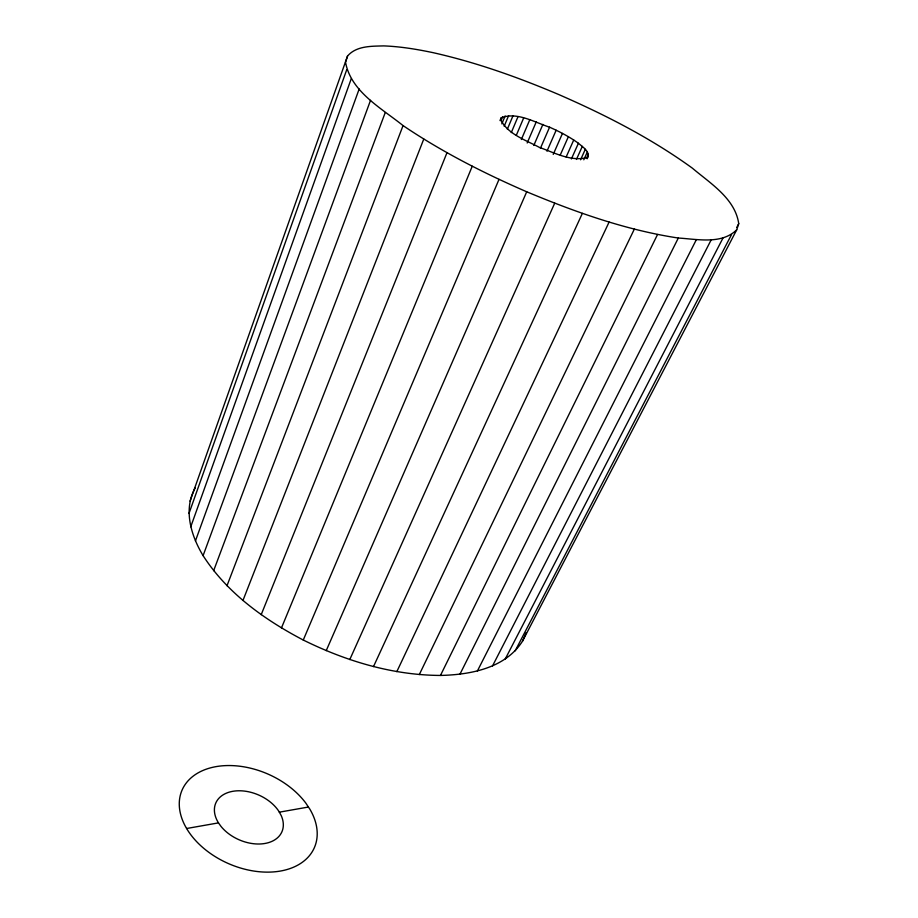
<?xml version="1.0" encoding="UTF-8"?>
<svg xmlns="http://www.w3.org/2000/svg" width="918" height="918" viewBox="0 0 918 918"><rect width="100%" height="100%" fill="white"/><g stroke="black" fill="none" stroke-linecap="round" stroke-linejoin="round"><path stroke-width="1.38" d="M587.118 158.757C591.341 152.204 582.609 146.937 578.409 143.265C569.493 136.782 559.647 131.676 549.584 127.189C534.586 122.346 516.742 111.434 501.102 117.929L500 120.579M190.06 501.159L347.555 56.009C356.391 45.785 371.308 46.244 383.678 45.9C400.328 46.508 416.795 49.239 433.066 52.659C476.212 62.367 518.004 77.25 558.66 94.508C605.341 114.865 651.034 138.239 692.379 168.166C710.325 183.416 735.066 198.426 738.738 223.648L736.729 229.787L522.491 641.212C505.233 668.315 470.291 674.753 440.468 675.441C392.663 675.223 345.856 661.109 303.273 640.03C264.395 619.696 227.136 593.062 203.096 555.642C191.093 535.848 182.969 509.375 195.282 487.86M501.102 117.929L500.666 119.673C507.906 134.372 525.865 140.11 539.509 147.454C554.472 152.732 571.019 161.82 587.164 157.586L588.3 156.152M347.555 56.009L345.524 62.183C350.894 91.823 381.463 108.152 403.059 125.594C441.879 151.837 483.786 173.158 526.714 191.782C575.506 212.15 625.858 230.074 678.31 238.037C697.359 239.128 721.582 244.739 736.729 229.787M188.982 513.472L346.706 69.779M190.749 526.794L351.238 78.753M195.442 540.931L359.179 88.977M203.096 555.642L370.539 100.314M213.653 570.675L385.227 112.604M226.998 585.73L403.059 125.594M242.949 600.498L423.772 139.066M261.205 614.67L446.986 152.709M281.459 627.946L472.242 166.25M500.964 120.648L502.616 116.678M501.825 123.861L505.141 115.92M504.177 126.271L508.606 115.691M507.356 129.208L512.91 115.978M511.28 132.594L517.959 116.781M516.352 135.198L523.627 118.055M303.273 640.03L499.013 179.377M521.344 139.513L529.766 119.776M522.491 641.212L526.06 632.858M527.184 142.978L536.238 121.91M533.806 145.434L542.894 124.4M540.45 148.2L549.584 127.189M326.223 650.644L526.714 191.782M546.979 151.206L556.159 130.218M553.233 154.396L562.47 133.408M560.267 155.004L568.38 136.702M566.154 157.024L573.727 140.006M571.398 158.94L578.409 143.265M349.792 659.56L554.702 203.199M576.435 159.434L582.31 146.387M580.589 159.766L585.317 149.313M583.802 159.789L587.348 151.952M586.591 158.171L588.358 154.258M373.5 666.606L582.379 213.366M396.828 671.643L609.104 222.064M419.296 674.592L634.327 229.144M440.468 675.441L657.54 234.492M459.941 674.214L678.31 238.037M477.383 671.001L696.303 239.77M492.53 665.929L711.255 239.713M505.175 659.147L723.017 237.969M515.193 650.839L731.508 234.606M736.752 227.469L738.738 223.648M186.606 828.506L218.473 822.884L221.031 826.441A36.043 24.43 23.5 0 0 265.038 843.458A36.043 24.43 23.5 0 0 281.275 815.712L279.072 811.638A36.043 24.43 23.5 0 0 232.747 791.316A36.043 24.43 23.5 0 0 218.151 822.356L218.473 822.884M279.267 812.178L308.414 807.037L309.699 808.896A72.143 48.929 23.5 0 1 247.149 869.771A72.143 48.929 23.5 0 1 187.788 781.138A72.143 48.929 23.5 0 1 305.866 803.17L308.414 807.037"/></g></svg>
